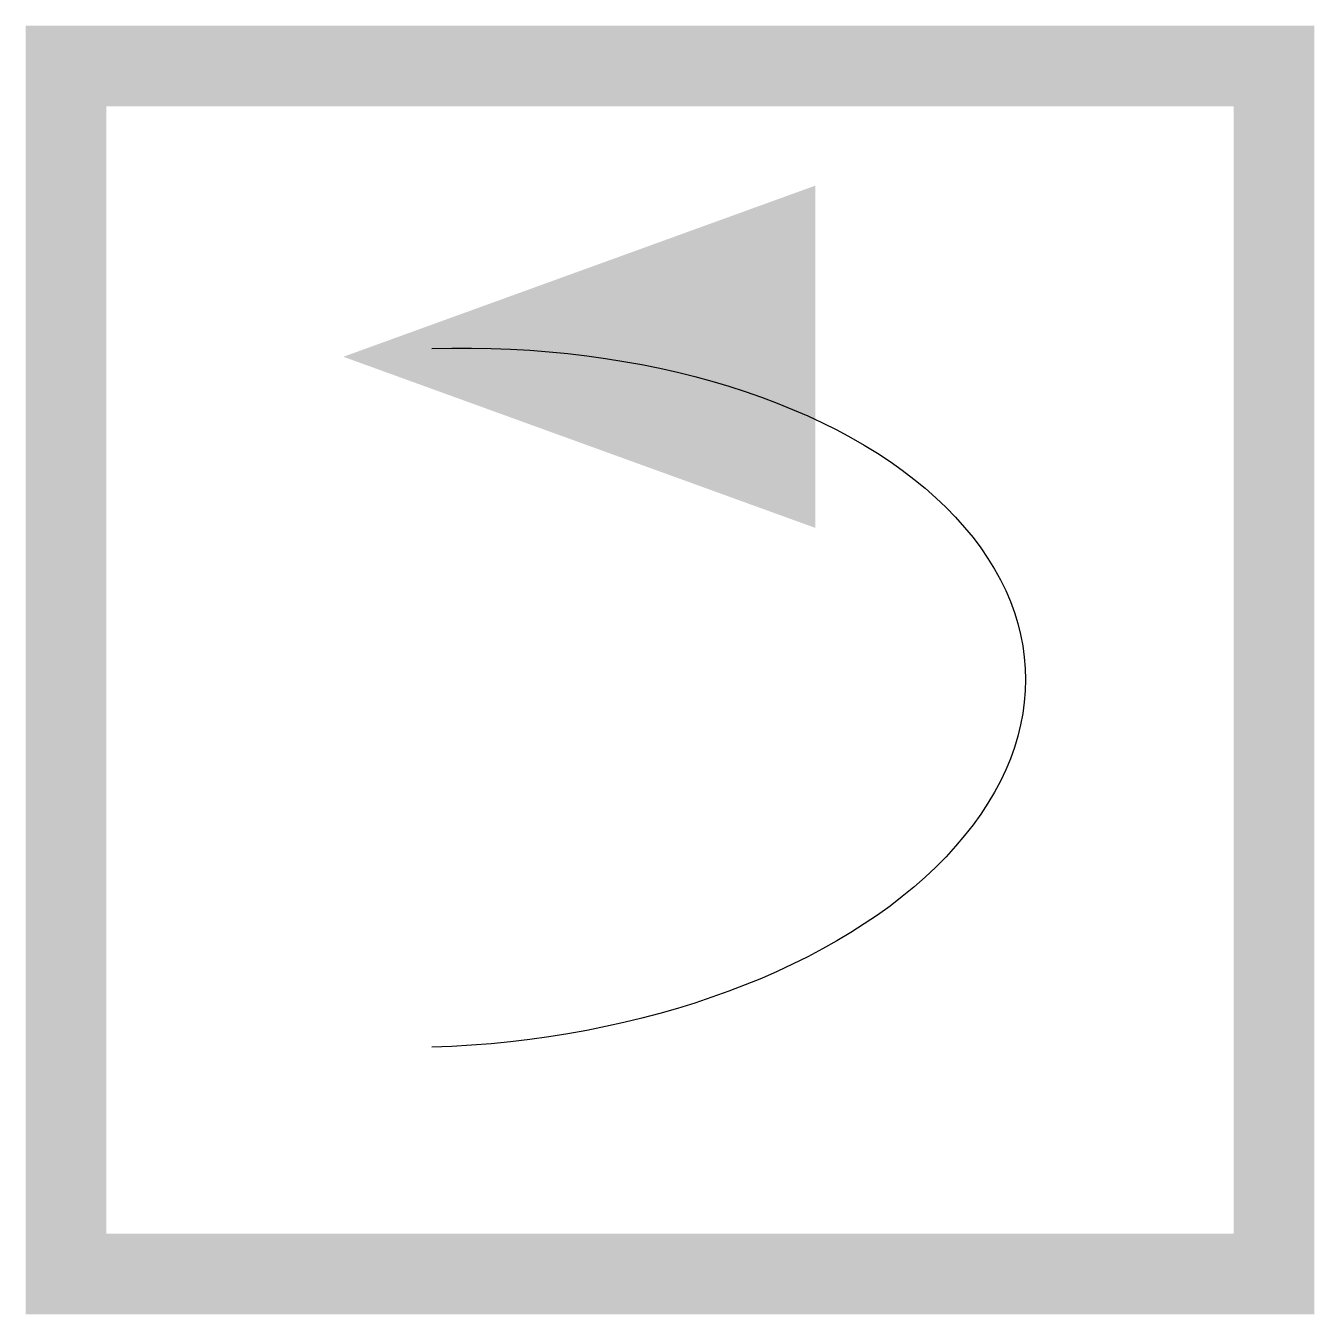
# Model space of a CAD drawing. Header units: millimetres. Extents: x -0.2 to 6.2, y -0.2 to 6.2.
import ezdxf

# ---------------------------------------------------------------- set-up
doc = ezdxf.new("R2010")
doc.units = ezdxf.units.MM
doc.layers.add('封皮', color=7, linetype='Continuous')

msp = doc.modelspace()

# ---------------------------------------------------------------- linework, layer by layer
at = {"color": 7, "const_width": 0.4}
msp.add_lwpolyline([(0, 0), (0, 6), (6, 6), (6, 0)], close=True, dxfattribs=at)
msp.add_lwpolyline([(1.3774, 4.5559, 0, 1.7, 0), (3.7217, 4.5559, 0, 0, 0)], format="xyseb")
at = {"layer": '封皮', "color": 7, "extrusion": (0, 0, -1)}
msp.add_ellipse((1.8172, 2.8615), major_axis=(2.9478, 0.1385), ratio=0.587595, start_param=4.739996, end_param=7.881589, dxfattribs=at)

doc.saveas('drawing.dxf')
